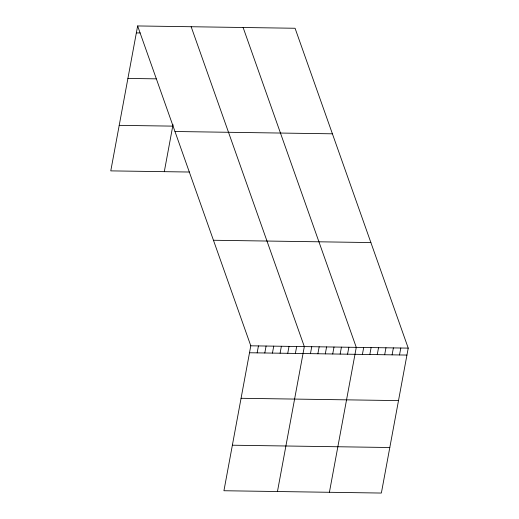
<?xml version="1.0" encoding="UTF-8"?>
<svg xmlns="http://www.w3.org/2000/svg" width="519" height="519" viewBox="0 0 519 519"><rect width="100%" height="100%" fill="white"/><g stroke="black" fill="none" stroke-linecap="round" stroke-linejoin="round"><path stroke-width="0.78" d="M137.632 25.95L250.794 345.81L223.929 490.74L381.368 493.05L408.226 348.119L295.071 28.26L137.632 25.95L110.774 170.881L189.532 172.036M164.302 171.666L173.015 124.644M257.152 352.868L258.443 345.92M264.8 352.985L266.085 346.037M272.443 353.095L273.734 346.147M280.091 353.205L281.382 346.257M287.74 353.322L289.025 346.368M295.389 353.433L296.673 346.484M277.457 491.525L304.322 346.595L191.161 26.735M310.453 353.653L311.744 346.705M317.875 353.763L319.166 346.809M325.296 353.867L326.587 346.919M332.718 353.977L334.009 347.029M340.14 354.088L341.431 347.14M347.561 354.198L348.852 347.25M329.409 492.291L356.274 347.354L243.113 27.494M362.405 354.412L363.696 347.464M369.826 354.522L371.117 347.574M377.255 354.633L378.539 347.685M384.676 354.743L385.961 347.788M392.098 354.847L393.383 347.899M399.52 354.957L400.804 348.009M136.348 32.898L140.169 32.956M127.908 78.434L156.2 78.849M119.214 125.351L172.743 126.13M174.974 131.502L332.413 133.811M213.452 240.258L370.884 242.561M250.794 345.81L408.226 348.119M249.503 352.758L406.941 355.067M241.069 398.294L398.501 400.603M232.369 445.211L389.801 447.514"/></g></svg>
